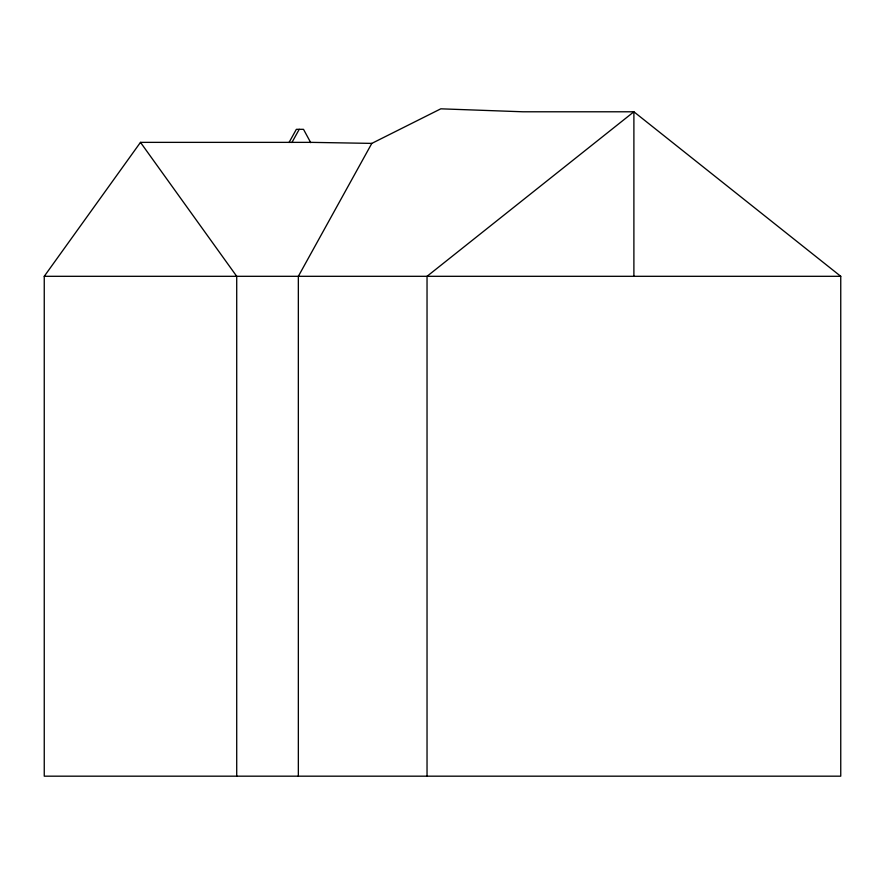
<?xml version="1.0" encoding="UTF-8"?>
<svg xmlns="http://www.w3.org/2000/svg" width="885" height="885" viewBox="0 0 885 885"><rect width="100%" height="100%" fill="white"/><g stroke="black" fill="none" stroke-linecap="round" stroke-linejoin="round"><path stroke-width="1.33" d="M371.811 143.392L311.166 142.363L140.483 142.363L44.25 276.308L44.25 776.178L840.75 776.178L840.75 276.308L633.892 111.787L522.935 111.787L440.807 108.822L371.811 143.392L298.345 276.308L298.345 776.178M289.019 142.518L296.353 129.321L303.5 129.321L310.735 142.651M291.906 142.518L299.241 129.321M44.25 276.308L840.75 276.308M140.483 142.363L236.715 276.308L236.715 776.178M633.892 276.308L633.892 111.787L427.035 276.308L427.035 776.178"/></g></svg>
